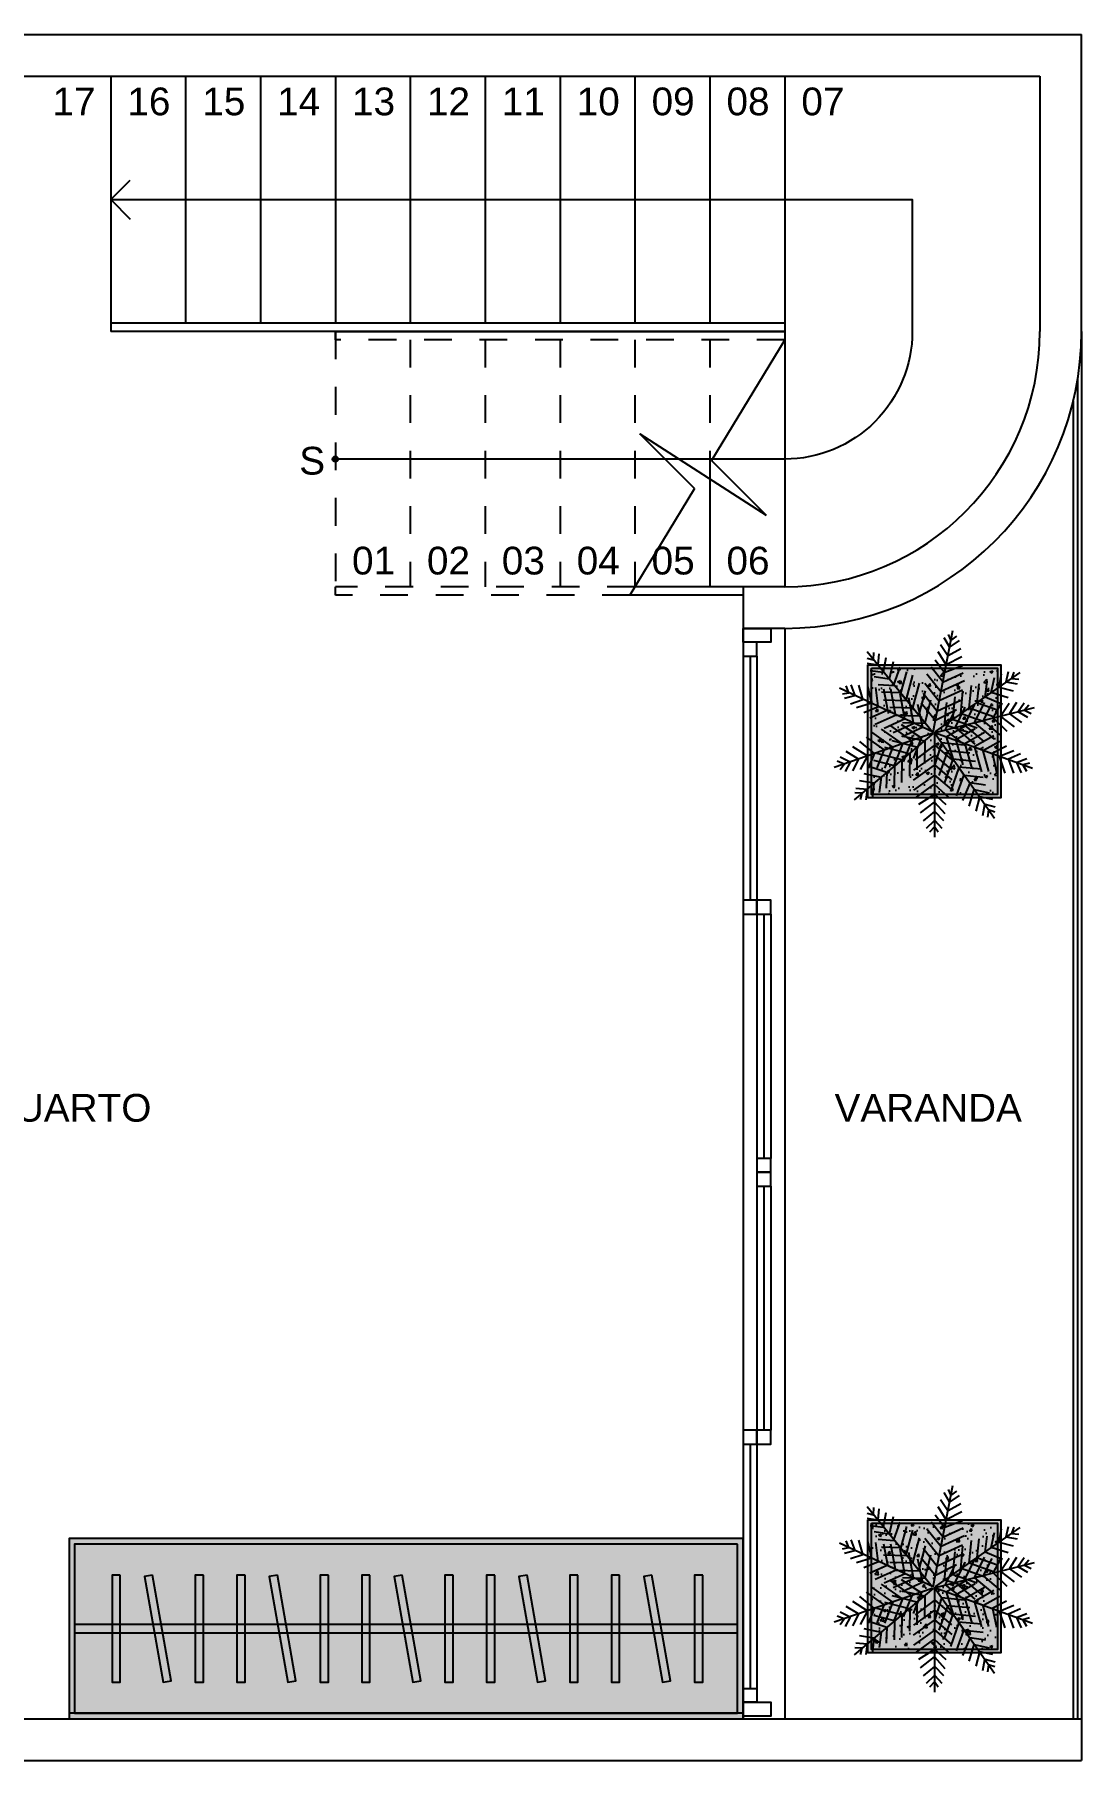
# Model space of a CAD drawing. Header units: millimetres. Extents: x 0 to 22.8, y -0.9 to 16.2.
# Drawn here: x 3.76 to 7.53, y 10 to 16.22 of the extents above; entities that cross this region are included whole.
import ezdxf

# ---------------------------------------------------------------- set-up
doc = ezdxf.new("R2010")
doc.units = ezdxf.units.MM
doc.linetypes.add('HIDDEN', pattern=[9.525, 6.35, -3.175])
for name, color, linetype in [('AI-Caixilhos', 2, 'Continuous'), ('AI-Hatch mob', 254, 'Continuous'), ('AI-Mob', 2, 'Continuous'), ('AI-Paisagismo', 95, 'Continuous'), ('AI-Produção', 1, 'Continuous'), ('ARQ_Alvenaria', 4, 'Continuous'), ('ARQ_Caixilho', 1, 'Continuous'), ('ARQ_Escada', 1, 'Continuous'), ('TEXTOS', 2, 'Continuous')]:
    doc.layers.add(name, color=color, linetype=linetype)
doc.styles.get("Standard").update_dxf_attribs({"font": 'arial.ttf'})

# ---------------------------------------------------------------- blocks, each defined once
blk = doc.blocks.new('*U27')
at = {"layer": 'AI-Hatch mob', "true_color": 0xa79e70}
blk.add_hatch(color=33, dxfattribs=at).paths.add_polyline_path([(0, -0.65), (2.43, -0.65), (2.43, 0), (0, 0)])
for points in [[(0, -0.65), (2.43, -0.65), (2.43, 0), (0, 0)], [(2.41, -0.02), (0.02, -0.02), (0.02, -0.63), (2.41, -0.63)], [(0, -0.65), (2.43, -0.65), (2.43, -0.63), (0, -0.63)]]:
    blk.add_lwpolyline(points, close=True)
blk = doc.blocks.new('*U26')
for points in [[(-0.0148, 2.39), (-0.0148, 0), (0.0148, 0), (0.0148, 2.39)], [(-0.1931, 2.2648), (-0.1931, 2.2352), (0.1931, 2.2352), (0.1931, 2.2648)], [(-0.1927, 2.081), (-0.1876, 2.0519), (0.1927, 2.119), (0.1876, 2.1481)], [(-0.1931, 1.9648), (-0.1931, 1.9352), (0.1931, 1.9352), (0.1931, 1.9648)], [(-0.1931, 1.8148), (-0.1931, 1.7852), (0.1931, 1.7852), (0.1931, 1.8148)], [(-0.1927, 1.631), (-0.1876, 1.6019), (0.1927, 1.669), (0.1876, 1.6981)], [(-0.1931, 1.5148), (-0.1931, 1.4852), (0.1931, 1.4852), (0.1931, 1.5148)], [(-0.1931, 1.3648), (-0.1931, 1.3352), (0.1931, 1.3352), (0.1931, 1.3648)], [(-0.1927, 1.181), (-0.1876, 1.1519), (0.1927, 1.219), (0.1876, 1.2481)], [(-0.1931, 1.0648), (-0.1931, 1.0352), (0.1931, 1.0352), (0.1931, 1.0648)], [(-0.1931, 0.9148), (-0.1931, 0.8852), (0.1931, 0.8852), (0.1931, 0.9148)], [(-0.1927, 0.731), (-0.1876, 0.7019), (0.1927, 0.769), (0.1876, 0.7981)], [(-0.1931, 0.6148), (-0.1931, 0.5852), (0.1931, 0.5852), (0.1931, 0.6148)], [(-0.1931, 0.4648), (-0.1931, 0.4352), (0.1931, 0.4352), (0.1931, 0.4648)], [(-0.1927, 0.281), (-0.1876, 0.2519), (0.1927, 0.319), (0.1876, 0.3481)], [(-0.1931, 0.1648), (-0.1931, 0.1352), (0.1931, 0.1352), (0.1931, 0.1648)]]:
    blk.add_lwpolyline(points, close=True)
blk = doc.blocks.new('*U134')
at = {"color": 1}
for p, q in [((0.98, 0.1), (0.1, 0.1)), ((3.82, 0.1), (2.94, 0.1)), ((0.98, 0.05), (0.1, 0.05)), ((1.91, 0.05), (1.03, 0.05)), ((1.91, 0), (1.03, 0)), ((2.89, 0.05), (2.01, 0.05)), ((2.89, 0), (2.01, 0)), ((3.82, 0.05), (2.94, 0.05))]:
    blk.add_line(p, q, dxfattribs=at)
for p, q in [((0.98, 0.075), (0.1, 0.075)), ((3.82, 0.075), (2.94, 0.075)), ((1.91, 0.025), (1.03, 0.025)), ((2.89, 0.025), (2.01, 0.025))]:
    blk.add_line(p, q)
for points in [[(0, 0.1), (0.05, 0.1), (0.05, 0), (0, 0)], [(0.05, 0.1), (0.1, 0.1), (0.1, 0.05), (0.05, 0.05)], [(1.03, 0.1), (0.98, 0.1), (0.98, 0.05), (1.03, 0.05)], [(2.94, 0.1), (2.89, 0.1), (2.89, 0.05), (2.94, 0.05)], [(3.87, 0.1), (3.82, 0.1), (3.82, 0.05), (3.87, 0.05)], [(3.87, 0.1), (3.92, 0.1), (3.92, 0), (3.87, 0)], [(1.03, 0.05), (0.98, 0.05), (0.98, 0), (1.03, 0)], [(1.96, 0.05), (1.91, 0.05), (1.91, 0), (1.96, 0)], [(2.01, 0.05), (1.96, 0.05), (1.96, 0), (2.01, 0)], [(2.94, 0.05), (2.89, 0.05), (2.89, 0), (2.94, 0)]]:
    blk.add_lwpolyline(points, close=True)
blk = doc.blocks.new('Vaso04')
at = {"layer": 'AI-Hatch mob', "ltscale": 3, "true_color": 0xd9c8a0}
h = blk.add_hatch(color=9, dxfattribs=at)
h.dxf.hatch_style = 1
h.paths.add_polyline_path([(-0.381, 0.3836), (0.369, 0.3836), (0.369, -0.3664), (-0.381, -0.3664)])
h.paths.add_polyline_path([(-0.361, 0.3636), (0.349, 0.3636), (0.349, -0.3464), (-0.361, -0.3464)], flags=16)
at = {"layer": 'AI-Hatch mob', "ltscale": 3}
h = blk.add_hatch(color=255, dxfattribs=at)
h.dxf.hatch_style = 1
h.paths.add_polyline_path([(-0.361, 0.3636), (0.349, 0.3636), (0.349, -0.3464), (-0.361, -0.3464)])
at = {"layer": 'AI-Hatch mob', "ltscale": 3, "true_color": 0xa0784b}
h = blk.add_hatch(dxfattribs=at)
h.set_pattern_fill('AR-CONC,_O', color=35, scale=0.0009)
h.set_pattern_definition([(50, (-0.361, -0.34643), (0.163966, -0.014345), [0.017145, -0.188595]), (355, (-0.361, -0.34643), (-0.031719, 0.17195), [0.013716, -0.150876]), (100.451, (-0.34734, -0.34762), (0.132248, 0.157605), [0.01457, -0.16028]), (46.184, (-0.361, -0.3007), (0.24397, -0.03784), [0.025718, -0.282892]), (96.636, (-0.34067, -0.30386), (0.213664, 0.222683), [0.021857, -0.24042]), (351.184, (-0.361, -0.3007), (0.213664, 0.22268), [0.020574, -0.226314]), (21, (-0.33814, -0.31214), (0.136453, -0.092039), [0.017145, -0.188595]), (326, (-0.33814, -0.31214), (0.055622, 0.16577), [0.013716, -0.150876]), (71.451, (-0.32677, -0.3198), (0.192075, 0.07373), [0.01457, -0.16028]), (37.5, (-0.361, -0.34643), (0.0027797, 0.0760995), [0, -0.149047, 0, -0.153162, 0, -0.1514475]), (7.5, (-0.361, -0.34643), (0.060138, 0.0901625), [0, -0.087325, 0, -0.145618, 0, -0.0577215]), (327.5, (-0.41198, -0.34643), (0.1220315, -0.005156), [0, -0.05715, 0, -0.178308, 0, -0.236601]), (317.5, (-0.43484, -0.34643), (0.133316, 0.022884), [0, -0.074295, 0, -0.118415, 0, -0.168021])])
h.paths.add_polyline_path([(-0.361, 0.3636), (0.349, 0.3636), (0.349, -0.3464), (-0.361, -0.3464)])
at = {"layer": 'AI-Paisagismo'}
for p, q in [((-0.0118, 0.0049), (0.0985, 0.5771)), ((0.0291, 0.4972), (0.069, 0.4354)), ((0.0785, 0.4848), (0.0485, 0.5362)), ((0.072, 0.5544), (0.0873, 0.5201)), ((0.133, 0.5199), (0.0804, 0.4845)), ((0.0873, 0.5201), (0.12, 0.5452)), ((-0.3267, 0.3812), (-0.3852, 0.3913)), ((-0.017, 0.0036), (-0.3845, 0.4558)), ((-0.3841, 0.421), (-0.3481, 0.4107)), ((-0.3481, 0.4107), (-0.3462, 0.4518)), ((-0.3184, 0.4455), (-0.3251, 0.3825)), ((-0.2934, 0.3434), (-0.2783, 0.4241)), ((-0.238, 0.3993), (-0.2599, 0.3022)), ((-0.0013, 0.412), (0.0524, 0.339)), ((0.0608, 0.3829), (0.0154, 0.4571)), ((0.1493, 0.4285), (0.0608, 0.3829)), ((0.069, 0.4354), (0.0695, 0.4382)), ((0.0709, 0.4351), (0.1424, 0.4754)), ((-0.3679, 0.3513), (-0.2949, 0.3422)), ((-0.2599, 0.3022), (-0.346, 0.3151)), ((-0.2949, 0.3422), (-0.2967, 0.3444)), ((-0.2335, 0.2697), (-0.1989, 0.3698)), ((-0.1634, 0.3447), (-0.1952, 0.2288)), ((-0.1648, 0.1851), (-0.1265, 0.3242)), ((-0.0484, 0.3328), (0.0318, 0.232)), ((0.0423, 0.2869), (-0.0232, 0.3706)), ((-0.0008, 0.0058), (0.4766, 0.3401)), ((0.0323, 0.2347), (0.1634, 0.2948)), ((0.1554, 0.3362), (0.0462, 0.2861)), ((0.0529, 0.3418), (0.1518, 0.3796)), ((0.3145, 0.2268), (0.3335, 0.3117)), ((0.3712, 0.331), (0.3568, 0.2589)), ((0.398, 0.2877), (0.4122, 0.3454)), ((0.4418, 0.3422), (0.4289, 0.307)), ((0.4289, 0.307), (0.4698, 0.3022)), ((-0.0118, 0.0049), (-0.5399, 0.2512)), ((-0.5244, 0.22), (-0.4874, 0.2265)), ((-0.4553, 0.2093), (-0.5124, 0.1928)), ((-0.4874, 0.2265), (-0.5037, 0.2643)), ((-0.476, 0.2708), (-0.4545, 0.2111)), ((-0.4089, 0.1898), (-0.4306, 0.269)), ((-0.3834, 0.2643), (-0.3608, 0.1674)), ((-0.3228, 0.1497), (-0.3354, 0.2548)), ((-0.3221, 0.2733), (-0.2317, 0.2675)), ((-0.1982, 0.2263), (-0.3045, 0.2299)), ((-0.2924, 0.2478), (-0.2704, 0.1296)), ((-0.224, 0.1036), (-0.2504, 0.2454)), ((-0.1997, 0.2218), (-0.1733, 0.08)), ((-0.163, 0.1829), (-0.1982, 0.2263)), ((-0.1226, 0.0564), (-0.149, 0.1982)), ((-0.0913, 0.2808), (-0.1295, 0.1417)), ((-0.0942, 0.0983), (-0.056, 0.2374)), ((-0.0696, 0.223), (0.0106, 0.1222)), ((0.0212, 0.1771), (-0.059, 0.2779)), ((0.1528, 0.24), (0.0217, 0.1798)), ((0.0318, 0.232), (0.0423, 0.2869)), ((0.0318, 0.232), (0.0318, 0.232)), ((0.1095, 0.2027), (0.0969, 0.0745)), ((0.1427, 0.1066), (0.1553, 0.2348)), ((0.2011, 0.2668), (0.1885, 0.1386)), ((0.2343, 0.1707), (0.2456, 0.2765)), ((0.29, 0.2909), (0.2778, 0.2012)), ((0.2801, 0.2028), (0.3775, 0.1611)), ((0.4097, 0.198), (0.3145, 0.2268)), ((0.3568, 0.2589), (0.3591, 0.2605)), ((0.358, 0.2573), (0.4374, 0.2365)), ((0.4616, 0.2749), (0.3992, 0.2861)), ((-0.4793, 0.1644), (-0.4097, 0.1881)), ((-0.3608, 0.1674), (-0.4438, 0.1414)), ((-0.4097, 0.1881), (-0.4122, 0.1892)), ((-0.4041, 0.1142), (-0.3202, 0.1485)), ((-0.2721, 0.1261), (-0.3693, 0.0829)), ((-0.3388, 0.0492), (-0.2214, 0.1024)), ((-0.2918, 0.1863), (-0.163, 0.1829)), ((-0.2214, 0.1024), (-0.2721, 0.1261)), ((-0.1277, 0.1395), (-0.2565, 0.1429)), ((-0.2214, 0.1024), (-0.2214, 0.1024)), ((-0.2213, 0.0995), (-0.0925, 0.0961)), ((-0.163, 0.1829), (-0.163, 0.1829)), ((-0.1008, 0.1627), (-0.072, 0.0327)), ((0, 0.0673), (-0.0801, 0.1681)), ((-0.0281, 0.1844), (-0.059, 0.0549)), ((-0.0068, 0.0002), (0.5584, 0.1421)), ((0.1196, 0.1296), (0.0006, 0.07)), ((0.0111, 0.1249), (0.1422, 0.1851)), ((0.0512, 0.0424), (0.0637, 0.1706)), ((0.0548, 0.0158), (0.1123, 0.1311)), ((0.1665, 0.1447), (0.109, 0.0294)), ((0.281, 0.0601), (0.145, 0.1082)), ((0.1632, 0.0431), (0.2207, 0.1583)), ((0.1885, 0.1386), (0.2343, 0.1707)), ((0.1885, 0.1386), (0.1885, 0.1386)), ((0.1908, 0.1402), (0.3268, 0.0922)), ((0.2749, 0.1719), (0.2174, 0.0567)), ((0.3499, 0.1275), (0.2366, 0.1675)), ((0.2716, 0.0703), (0.3199, 0.1651)), ((0.3666, 0.1627), (0.3231, 0.0832)), ((0.3665, 0.0941), (0.4146, 0.1667)), ((0.4567, 0.1712), (0.4175, 0.1089)), ((0.4175, 0.1089), (0.4202, 0.1096)), ((0.418, 0.107), (0.4848, 0.0593)), ((0.4663, 0.1212), (0.5002, 0.17)), ((0.5211, 0.0865), (0.4668, 0.1193)), ((0.5266, 0.1565), (0.5021, 0.1281)), ((0.5021, 0.1281), (0.5385, 0.1091)), ((-0.2401, -0.0802), (-0.3577, 0.0033)), ((-0.3049, 0.0215), (-0.1873, -0.0619)), ((-0.1708, 0.0788), (-0.2881, 0.0256)), ((-0.1345, -0.0436), (-0.2521, 0.0398)), ((-0.2374, 0.002), (-0.1201, 0.0552)), ((-0.1928, 0.0479), (-0.0816, -0.0254)), ((-0.0694, 0.0316), (-0.1868, -0.0216)), ((-0.0572, 0.0527), (-0.186, 0.0562)), ((-0.072, 0.0327), (-0.0745, 0.0339)), ((-0.059, 0.0549), (-0.0608, 0.0571)), ((0, 0), (0.5476, -0.1993)), ((0.0006, 0.07), (0.0011, 0.0728)), ((0.0534, 0.044), (0.0557, 0.0456)), ((0.1804, 0.004), (0.0534, 0.044)), ((0.0575, 0.0165), (0.0602, 0.0172)), ((0.1618, -0.0662), (0.0575, 0.0165)), ((0.0598, -0.0215), (0.172, 0.0417)), ((0.0992, 0.0761), (0.2352, 0.0281)), ((0.1117, 0.0301), (0.2216, -0.0633)), ((0.2245, 0.0226), (0.1123, -0.0407)), ((0.1648, -0.0598), (0.2771, 0.0034)), ((0.2758, -0.0497), (0.1659, 0.0437)), ((0.2174, 0.0567), (0.2716, 0.0703)), ((0.2174, 0.0567), (0.2174, 0.0567)), ((0.2201, 0.0573), (0.33, -0.0361)), ((0.3642, -0.0114), (0.2726, 0.0665)), ((0.3258, 0.0839), (0.402, 0.0102)), ((0.4452, 0.0332), (0.3665, 0.0941)), ((-0.019, -0.0035), (-0.5697, -0.1941)), ((-0.4664, -0.0758), (-0.3827, -0.1296)), ((-0.0109, -0.0019), (-0.4573, -0.3765)), ((-0.3431, -0.1159), (-0.4254, -0.0491)), ((-0.3896, -0.0243), (-0.2916, -0.0939)), ((-0.2375, -0.0793), (-0.2903, -0.0976)), ((-0.2869, -0.0806), (-0.1472, -0.1166)), ((-0.2847, -0.1991), (-0.2375, -0.0793)), ((-0.1044, -0.0806), (-0.2441, -0.0446)), ((-0.2375, -0.0793), (-0.2375, -0.0793)), ((-0.1846, -0.061), (-0.2319, -0.1809)), ((-0.1916, -0.0159), (-0.0616, -0.0447)), ((-0.1791, -0.1626), (-0.1318, -0.0427)), ((-0.079, -0.0244), (-0.1262, -0.1443)), ((-0.1114, -0.1516), (-0.0058, -0.0705)), ((-0.1036, -0.2076), (-0.1023, -0.0788)), ((-0.0816, -0.0254), (-0.0843, -0.0263)), ((-0.0616, -0.0447), (-0.0637, -0.0465)), ((-0.0594, -0.0429), (-0.0608, -0.1717)), ((-0.006, -0.0042), (-0.006, -0.587)), ((-0.0058, -0.0677), (0.092, -0.1516)), ((-0.0058, -0.0705), (-0.0058, -0.0733)), ((-0.0042, -0.1842), (0.0359, -0.0573)), ((-0.0023, -0.003), (0.3319, -0.4804)), ((0.0343, -0.055), (0.1625, -0.0676)), ((0.0359, -0.0573), (0.0375, -0.0595)), ((0.0624, -0.0225), (0.065, -0.0235)), ((0.1024, -0.1495), (0.0624, -0.0225)), ((0.1149, -0.0416), (0.1536, -0.1806)), ((0.2061, -0.1997), (0.1674, -0.0607)), ((0.3296, -0.0157), (0.2173, -0.0789)), ((0.2173, -0.0789), (0.2699, -0.098)), ((0.2173, -0.0789), (0.2173, -0.0789)), ((0.22, -0.0799), (0.2586, -0.2188)), ((0.2699, -0.098), (0.363, -0.0466)), ((0.4003, -0.0747), (0.3198, -0.1162)), ((-0.5148, -0.1753), (-0.5528, -0.1595)), ((-0.5374, -0.1355), (-0.4805, -0.1634)), ((-0.5368, -0.2057), (-0.5148, -0.1753)), ((-0.4798, -0.1653), (-0.5093, -0.2169)), ((-0.4329, -0.147), (-0.5036, -0.1052)), ((-0.4658, -0.2142), (-0.4323, -0.1488)), ((-0.4323, -0.1488), (-0.4349, -0.1497)), ((-0.3827, -0.1296), (-0.4243, -0.2061)), ((-0.3768, -0.1979), (-0.3405, -0.115)), ((-0.2735, -0.2226), (-0.3742, -0.1896)), ((-0.3496, -0.1536), (-0.2332, -0.1836)), ((-0.2903, -0.0976), (-0.3301, -0.1962)), ((-0.19, -0.1525), (-0.3297, -0.1165)), ((-0.2307, -0.1866), (-0.2327, -0.293)), ((-0.1879, -0.1507), (-0.2307, -0.1866)), ((-0.1893, -0.2795), (-0.1879, -0.1507)), ((-0.1879, -0.1507), (-0.1879, -0.1507)), ((-0.1451, -0.1148), (-0.1464, -0.2436)), ((-0.0058, -0.1264), (-0.1232, -0.2103)), ((-0.1232, -0.2662), (-0.0058, -0.1823)), ((0.092, -0.2075), (-0.0058, -0.1236)), ((-0.0058, -0.1795), (0.092, -0.2634)), ((0.0679, -0.1031), (0.0199, -0.2391)), ((0.0519, -0.2848), (0.1, -0.1488)), ((0.1945, -0.1134), (0.0663, -0.1008)), ((0.0984, -0.1466), (0.2266, -0.1591)), ((0.1304, -0.1923), (0.1625, -0.2381)), ((0.1304, -0.1923), (0.1304, -0.1923)), ((0.2586, -0.2049), (0.1304, -0.1923)), ((0.3007, -0.2175), (0.2685, -0.1017)), ((0.3224, -0.1171), (0.3442, -0.2208)), ((0.3618, -0.1315), (0.4423, -0.0983)), ((0.3928, -0.226), (0.3618, -0.1315)), ((0.4117, -0.1496), (0.4402, -0.2266)), ((0.4797, -0.1182), (0.4124, -0.1478)), ((0.4124, -0.1478), (0.415, -0.1488)), ((0.4856, -0.2244), (0.459, -0.1669)), ((0.4596, -0.165), (0.5151, -0.1435)), ((0.5294, -0.1696), (0.4931, -0.1793)), ((0.4931, -0.1793), (0.5126, -0.2155)), ((-0.3463, -0.2836), (-0.4273, -0.2698)), ((-0.4031, -0.2291), (-0.3057, -0.2495)), ((-0.3531, -0.3582), (-0.3451, -0.2851)), ((-0.3451, -0.2851), (-0.3472, -0.2869)), ((-0.3057, -0.2495), (-0.3172, -0.3358)), ((-0.2758, -0.3112), (-0.2714, -0.2208)), ((-0.0058, -0.2382), (-0.1232, -0.3221)), ((-0.1075, -0.3612), (-0.0097, -0.2913)), ((-0.0058, -0.2354), (-0.0058, -0.2913)), ((-0.0058, -0.2354), (-0.0058, -0.2354)), ((0.092, -0.3193), (-0.0058, -0.2354)), ((-0.0058, -0.2913), (0.0744, -0.3612)), ((0.132, -0.1946), (0.084, -0.3306)), ((0.1193, -0.3537), (0.1593, -0.2404)), ((0.1946, -0.2839), (0.1529, -0.3813)), ((0.1625, -0.2381), (0.2683, -0.2494)), ((0.2827, -0.2939), (0.193, -0.2816)), ((-0.4127, -0.3393), (-0.4539, -0.3381)), ((-0.4481, -0.3103), (-0.3849, -0.316)), ((-0.4224, -0.3756), (-0.4127, -0.3393)), ((-0.3836, -0.3175), (-0.3927, -0.3762)), ((-0.0058, -0.3472), (-0.0958, -0.4031)), ((0.0607, -0.4059), (-0.0058, -0.3444)), ((0.1898, -0.4135), (0.2186, -0.3183)), ((0.2186, -0.3183), (0.3036, -0.3373)), ((0.2491, -0.3618), (0.2283, -0.4412)), ((0.2507, -0.3606), (0.2523, -0.3629)), ((0.3228, -0.375), (0.2507, -0.3606)), ((-0.084, -0.4506), (-0.0058, -0.3892)), ((-0.0058, -0.4423), (-0.0684, -0.4954)), ((-0.0058, -0.3892), (0.0529, -0.4534)), ((-0.0039, -0.4423), (-0.0039, -0.4451)), ((0.047, -0.4954), (-0.0039, -0.4423)), ((0.2667, -0.4654), (0.2779, -0.403)), ((0.2795, -0.4019), (0.3372, -0.4161)), ((0.2988, -0.4327), (0.294, -0.4736)), ((0.334, -0.4456), (0.2988, -0.4327)), ((-0.0508, -0.5373), (-0.0058, -0.4926)), ((-0.0058, -0.5289), (-0.0332, -0.5596)), ((0.0157, -0.5596), (-0.0058, -0.5289)), ((-0.0039, -0.4926), (0.0353, -0.5373))]:
    blk.add_line(p, q, dxfattribs=at)
at = {"layer": 'AI-Paisagismo', "color": 1}
for points in [[(-0.381, 0.3836), (0.369, 0.3836), (0.369, -0.3664), (-0.381, -0.3664), (-0.381, 0.3836)], [(-0.361, 0.3636), (0.349, 0.3636), (0.349, -0.3464), (-0.361, -0.3464), (-0.361, 0.3636)]]:
    blk.add_lwpolyline(points, dxfattribs=at)

msp = doc.modelspace()

# ---------------------------------------------------------------- hatches: boundary and pattern name
at = {"layer": 'ARQ_Caixilho'}
h = msp.add_hatch(dxfattribs=at)
h.set_pattern_fill('ANGLE', color=256)
h.set_pattern_definition([(0, (9e-16, 10), (0, 6.985), [5.08, -1.905]), (90, (9e-16, 10), (-6.985, 4e-16), [5.08, -1.905])])
edge = h.paths.add_edge_path()
edge.add_arc((4.84, 14.69), 0.01, 0, 360)
h = msp.add_hatch(dxfattribs=at)
h.set_pattern_fill('ANGLE', color=256)
h.set_pattern_definition([(0, (0, 10), (0, 6.985), [5.08, -1.905]), (90, (0, 10), (-6.985, 4e-16), [5.08, -1.905])])
edge = h.paths.add_edge_path()
edge.add_arc((4.84, 14.69), 0.01, 0, 360)
at = {"layer": 'ARQ_Escada'}
h = msp.add_hatch(color=256, dxfattribs=at)
h.dxf.hatch_style = 1
edge = h.paths.add_edge_path()
edge.add_arc((4.84, 14.69), 0.01, 0, 360)

# ---------------------------------------------------------------- linework, layer by layer
at = {"color": 1, "ltscale": 0.25}
for p, q in [((7.53, 15.15), (7.53, 10.15)), ((7.5, 14.8984), (7.5, 10.15))]:
    msp.add_line(p, q, dxfattribs=at)
at = {"color": 252, "ltscale": 0.25}
msp.add_line((7.515, 14.9767), (7.515, 10.15), dxfattribs=at)
at = {"ltscale": 0.25}
msp.add_lwpolyline([(7.515, 14.9767), (7.5159, 14.9767)], dxfattribs=at)
at = {"layer": 'ARQ_Alvenaria'}
for p, q in [((3.05, 16.22), (7.53, 16.22)), ((7.53, 15.15), (7.53, 16.22)), ((3.04, 16.07), (7.38, 16.07)), ((7.38, 16.07), (7.38, 15.15)), ((6.46, 14.23), (6.31, 14.23)), ((6.31, 14.23), (6.31, 14.08)), ((6.46, 14.08), (6.31, 14.08)), ((0.15, 10.15), (7.53, 10.15)), ((7.53, 10.15), (7.53, 10)), ((0, 10), (7.53, 10))]:
    msp.add_line(p, q, dxfattribs=at)
for radius in [0.92, 1.07]:
    msp.add_arc((6.46, 15.15), radius, 270, 0, dxfattribs=at)
at = {"layer": 'ARQ_Caixilho'}
for p, q in [((6.31, 14.08), (6.31, 10.15)), ((6.46, 14.08), (6.46, 10.15))]:
    msp.add_line(p, q, dxfattribs=at)
at = {"layer": 'ARQ_Escada'}
for p, q in [((4.03, 16.07), (4.03, 15.15)), ((4.3, 16.07), (4.3, 15.18)), ((4.57, 16.07), (4.57, 15.18)), ((4.84, 16.07), (4.84, 15.18)), ((4.84, 16.07), (4.84, 15.18)), ((5.11, 16.07), (5.11, 15.18)), ((5.38, 16.07), (5.38, 15.18)), ((5.65, 16.07), (5.65, 15.18)), ((5.65, 16.07), (5.65, 15.18)), ((5.92, 16.07), (5.92, 15.18)), ((6.19, 16.07), (6.19, 15.18)), ((6.46, 16.07), (6.46, 14.23)), ((4.03, 15.625), (4.1007, 15.6957)), ((4.03, 15.625), (4.1007, 15.5543)), ((6.46, 15.18), (4.03, 15.18)), ((4.03, 15.18), (4.03, 15.18)), ((4.84, 15.15), (4.03, 15.15)), ((4.84, 15.15), (6.46, 15.15)), ((6.46, 15.15), (4.84, 15.15)), ((4.84, 15.15), (4.84, 15.15)), ((4.84, 15.12), (4.84, 15.15)), ((6.46, 15.15), (4.84, 15.15)), ((6.46, 15.12), (6.1962, 14.6852)), ((6.1346, 14.5837), (5.9372, 14.7811)), ((5.9372, 14.7811), (6.3936, 14.4878)), ((6.3936, 14.4878), (6.1962, 14.6852)), ((6.19, 14.6186), (6.19, 14.23)), ((6.1346, 14.5837), (5.9018, 14.2)), ((6.31, 14.2), (5.9018, 14.2)), ((6.31, 14.23), (5.92, 14.23))]:
    msp.add_line(p, q, dxfattribs=at)
at = {"layer": 'ARQ_Escada', "linetype": 'HIDDEN', "ltscale": 0.01}
for p, q in [((4.84, 15.15), (4.84, 14.23)), ((6.46, 15.12), (4.84, 15.12)), ((5.11, 15.12), (5.11, 14.23)), ((5.38, 15.12), (5.38, 14.23)), ((5.65, 15.12), (5.65, 14.23)), ((5.65, 15.12), (5.65, 14.23)), ((5.92, 15.12), (5.92, 14.23)), ((6.19, 15.12), (6.19, 14.6186)), ((4.84, 14.23), (4.84, 14.23)), ((4.84, 14.2), (4.84, 14.23)), ((5.92, 14.23), (4.84, 14.23)), ((5.9018, 14.2), (4.84, 14.2))]:
    msp.add_line(p, q, dxfattribs=at)
at = {"layer": 'ARQ_Escada'}
msp.add_lwpolyline([(4.03, 15.625), (6.92, 15.625), (6.92, 15.15, -0.414214), (6.46, 14.69), (4.84, 14.69)], format="xyb", dxfattribs=at)
msp.add_circle((4.84, 14.69), 0.01, dxfattribs=at)

# ---------------------------------------------------------------- block references
at = {"layer": 'AI-Caixilhos', "rotation": 90}
msp.add_blockref('*U134', (6.41, 10.16), dxfattribs=at)
at = {"layer": 'AI-Mob'}
msp.add_blockref('*U27', (3.88, 10.8), dxfattribs=at)
at = {"layer": 'AI-Paisagismo', "xscale": 0.6400000000001002, "yscale": 0.6400000000001002, "zscale": 0.6400000000001002}
for p in [(7.0034, 13.7032), (7.0034, 10.6221)]:
    msp.add_blockref('Vaso04', p, dxfattribs=at)
at = {"layer": 'AI-Produção', "rotation": 270}
msp.add_blockref('*U26', (3.9, 10.475), dxfattribs=at)

# ---------------------------------------------------------------- texts
at = {"layer": 'TEXTOS'}
for s, p in [('17', (3.8201, 15.9289)), ('16', (4.0901, 15.9289)), ('15', (4.3601, 15.9289)), ('14', (4.6301, 15.9289)), ('13', (4.9001, 15.9289)), ('12', (5.1701, 15.9289)), ('11', (5.4401, 15.9289)), ('10', (5.7101, 15.9289)), ('09', (5.9801, 15.9289)), ('08', (6.2501, 15.9289)), ('07', (6.5201, 15.9289)), ('S', (4.7098, 14.6341)), ('01', (4.9001, 14.2741)), ('02', (5.1701, 14.2741)), ('03', (5.4401, 14.2741)), ('04', (5.7101, 14.2741)), ('05', (5.9801, 14.2741)), ('06', (6.2501, 14.2741)), ('QUARTO', (3.5794, 12.3021)), ('VARANDA ', (6.6398, 12.3021))]:
    msp.add_text(s, height=0.1, dxfattribs=at).set_placement(p)

doc.saveas('drawing.dxf')
